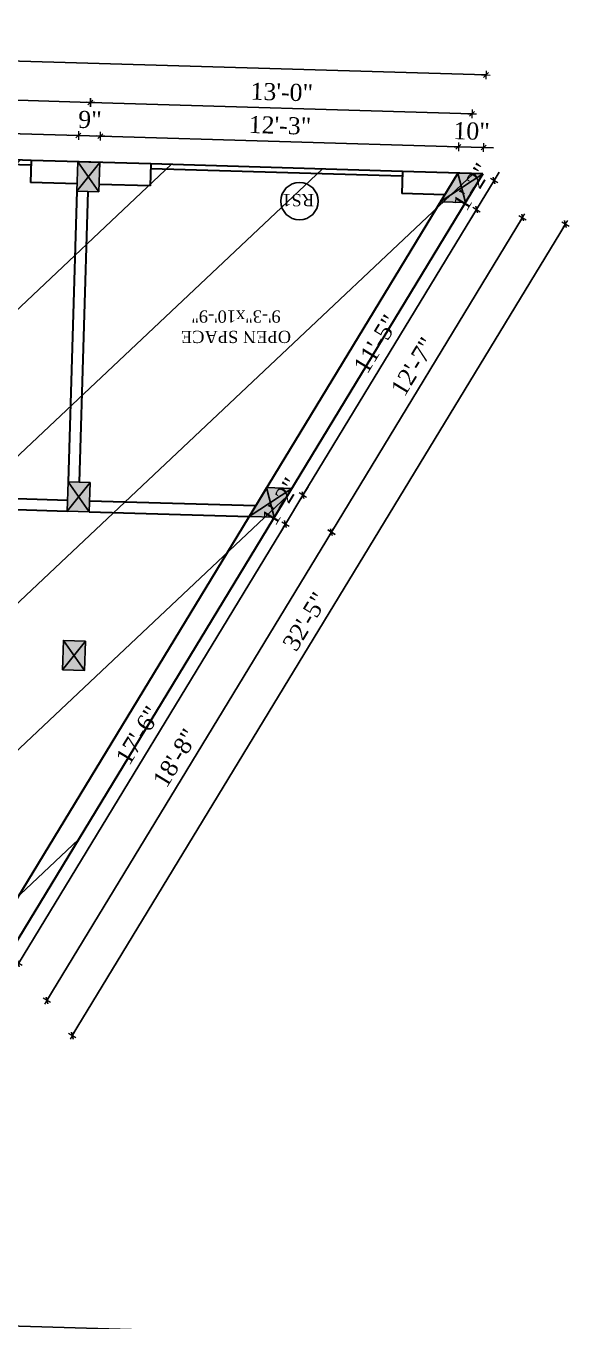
# Model space of a CAD drawing. Header units: inches. Extents: x 4069 to 291496, y -47643 to 12535.
# Drawn here: x 141946 to 142168, y -20201 to -19671 of the extents above; entities that cross this region are included whole.
import ezdxf

# ---------------------------------------------------------------- set-up
doc = ezdxf.new("R2010")
doc.units = ezdxf.units.IN
doc.header["$LTSCALE"] = 5
doc.header["$MEASUREMENT"] = 0
doc.layers.add('A-WALL', color=7, linetype='Continuous', lineweight=9)
doc.layers.add('Dimension', color=7, linetype='Continuous', lineweight=18)
doc.layers.add('dim line', color=7, linetype='Continuous', lineweight=15, true_color=0xfab2b2)
doc.layers.add('TEXT', color=6, linetype='Continuous')
doc.layers.add('WALL', color=7, linetype='Continuous')
doc.styles.add('ordinary', font='times.ttf')
doc.dimstyles.new('Copy of 96', dxfattribs={"dimtxt": 7, "dimasz": 4, "dimexe": 0.5, "dimexo": 0.5, "dimgap": 3, "dimtad": 1, "dimdec": 1, "dimzin": 11, "dimdsep": 46, "dimlunit": 4, "dimtxsty": 'ordinary', "dimblk": 'OBLIQUE', "dimcen": 0.09, "dimse1": 1, "dimse2": 1, "dimclrt": 6, "dimazin": 0, "dimtfac": 1, "dimtdec": 1, "dimtix": 1, "dimtmove": 2, "dimatfit": 3, "dimldrblk": 'leader', "dimfxl": 0.5, "dimfxlon": 1, "dimtolj": 1, "dimtzin": 0, "dimarcsym": 0})

# ---------------------------------------------------------------- blocks, each defined once
blk = doc.blocks.new('c2a')
at = {"color": 1, "ltscale": 5}
for p, q in [((18091.63, 4625.76), (18084.82, 4613.76)), ((18101.98, 4625.76), (18091.63, 4625.76)), ((18095.17, 4613.76), (18101.98, 4625.76)), ((18084.82, 4613.76), (18095.17, 4613.76))]:
    blk.add_line(p, q, dxfattribs=at)
blk = doc.blocks.new('oblique')
at = {"color": 0, "lineweight": -2}
blk.add_line((0.25, 0.25), (-0.25, -0.25), dxfattribs=at)
at = {"layer": 'dim line', "lineweight": 9}
for p, q in [((-0.4375, 0), (0.4375, 0)), ((0, 0.4375), (0, -0.4375))]:
    blk.add_line(p, q, dxfattribs=at)
blk = doc.blocks.new('*D4602')
at = {"layer": 'A-WALL', "color": 0, "lineweight": -2, "ltscale": 50, "transparency": 16777216}
blk.add_line((141822.17, -19698.06), (141972.1, -19702.54), dxfattribs=at)
at = {"layer": 'Defpoints', "color": 0, "ltscale": 50, "transparency": 16777216}
for p in [(141972.1, -19702.54), (141821.44, -19722.46), (141971.37, -19726.94)]:
    blk.add_point(p, dxfattribs=at)
at = {"layer": 'A-WALL', "color": 0, "lineweight": -2, "ltscale": 50, "transparency": 16777216, "xscale": 4, "yscale": 4, "zscale": 4}
for p, rotation in [((141822.17, -19698.06), 178.2899854280954), ((141972.1, -19702.54), 358.2899854280954)]:
    blk.add_blockref('oblique', p, dxfattribs=dict(at, rotation=rotation))
at = {"layer": 'A-WALL', "color": 6, "ltscale": 50, "transparency": 16777216, "insert": (141897.33, -19693.74), "char_height": 7, "attachment_point": 5, "rotation": 358.29, "style": 'ordinary'}
blk.add_mtext('\\A1;12\'-6"', dxfattribs=at)
blk = doc.blocks.new('_OBLIQUE')
at = {"color": 0, "linetype": 'ByBlock'}
blk.add_line((-0.5, -0.5), (0.5, 0.5), dxfattribs=at)
blk = doc.blocks.new('leader')
at = {"layer": 'Dimension'}
for p, q in [((0, -4.33), (0, 4.33)), ((-4.42, 0), (4.42, 0))]:
    blk.add_line(p, q, dxfattribs=at)
blk = doc.blocks.new('*D4603')
at = {"layer": 'A-WALL', "color": 0, "lineweight": -2, "ltscale": 50, "transparency": 16777216}
blk.add_line((141972.1, -19702.54), (142128.35, -19707.2), dxfattribs=at)
at = {"layer": 'Defpoints', "color": 0, "ltscale": 50, "transparency": 16777216}
for p in [(142128.35, -19707.2), (141971.37, -19726.94), (142127.63, -19731.61)]:
    blk.add_point(p, dxfattribs=at)
at = {"layer": 'A-WALL', "color": 0, "lineweight": -2, "ltscale": 50, "transparency": 16777216, "xscale": 4, "yscale": 4, "zscale": 4}
for p, rotation in [((141972.1, -19702.54), 178.2899854280954), ((142128.35, -19707.2), 358.2899854280954)]:
    blk.add_blockref('oblique', p, dxfattribs=dict(at, rotation=rotation))
at = {"layer": 'A-WALL', "color": 6, "ltscale": 50, "transparency": 16777216, "insert": (142050.42, -19698.31), "char_height": 7, "attachment_point": 5, "rotation": 358.29, "style": 'ordinary'}
blk.add_mtext('\\A1;13\'-0"', dxfattribs=at)
blk = doc.blocks.new('*D4164')
at = {"layer": 'A-WALL', "color": 0, "lineweight": -2, "ltscale": 50, "transparency": 16777216}
blk.add_line((141561.26, -19674.22), (142134.01, -19691.31), dxfattribs=at)
at = {"layer": 'Defpoints', "color": 0, "ltscale": 50, "transparency": 16777216}
for p in [(142134.01, -19691.31), (141560.05, -19714.66), (142132.8, -19731.76)]:
    blk.add_point(p, dxfattribs=at)
at = {"layer": 'A-WALL', "color": 0, "lineweight": -2, "ltscale": 50, "transparency": 16777216, "xscale": 4, "yscale": 4, "zscale": 4}
for p, rotation in [((141561.26, -19674.22), 178.2899854280954), ((142134.01, -19691.31), 358.2899854280954)]:
    blk.add_blockref('oblique', p, dxfattribs=dict(at, rotation=rotation))
at = {"layer": 'A-WALL', "color": 6, "ltscale": 50, "transparency": 16777216, "insert": (141847.83, -19676.21), "char_height": 7, "attachment_point": 5, "rotation": 358.29, "style": 'ordinary'}
blk.add_mtext('\\A1;48\'-0"', dxfattribs=at)
blk = doc.blocks.new('*D4604')
at = {"layer": 'A-WALL', "color": 0, "lineweight": -2, "ltscale": 50, "transparency": 16777216}
for p, q in [((142137.36, -19734.53), (142139.44, -19731.12)), ((142137.36, -19734.53), (142130.19, -19746.33)), ((142130.19, -19746.33), (142128.12, -19749.74))]:
    blk.add_line(p, q, dxfattribs=at)
at = {"layer": 'Defpoints', "color": 0, "ltscale": 50, "transparency": 16777216}
for p in [(142132.8, -19731.76), (142125.63, -19743.55), (142130.19, -19746.33)]:
    blk.add_point(p, dxfattribs=at)
at = {"layer": 'A-WALL', "color": 0, "lineweight": -2, "ltscale": 50, "transparency": 16777216, "xscale": 4, "yscale": 4, "zscale": 4}
for p, rotation in [((142137.36, -19734.53), 238.7014709224648), ((142130.19, -19746.33), 58.70147092246474)]:
    blk.add_blockref('oblique', p, dxfattribs=dict(at, rotation=rotation))
at = {"layer": 'A-WALL', "color": 6, "ltscale": 50, "transparency": 16777216, "insert": (142128.22, -19737.05), "char_height": 7, "attachment_point": 5, "rotation": 58.7015, "style": 'ordinary'}
blk.add_mtext('\\A1;1\'-2"', dxfattribs=at)
blk = doc.blocks.new('*D4605')
at = {"layer": 'A-WALL', "color": 0, "lineweight": -2, "ltscale": 50, "transparency": 16777216}
blk.add_line((142130.19, -19746.33), (142059.1, -19863.26), dxfattribs=at)
at = {"layer": 'Defpoints', "color": 0, "ltscale": 50, "transparency": 16777216}
for p in [(142125.63, -19743.55), (142054.54, -19860.48), (142059.1, -19863.26)]:
    blk.add_point(p, dxfattribs=at)
at = {"layer": 'A-WALL', "color": 0, "lineweight": -2, "ltscale": 50, "transparency": 16777216, "xscale": 4, "yscale": 4, "zscale": 4}
for p, rotation in [((142130.19, -19746.33), 58.70147092372464), ((142059.1, -19863.26), 238.7014709237247)]:
    blk.add_blockref('oblique', p, dxfattribs=dict(at, rotation=rotation))
at = {"layer": 'A-WALL', "color": 6, "ltscale": 50, "transparency": 16777216, "insert": (142089.04, -19801.38), "char_height": 7, "attachment_point": 5, "rotation": 58.7015, "style": 'ordinary'}
blk.add_mtext('\\A1;11\'-5"', dxfattribs=at)
blk = doc.blocks.new('*D4606')
at = {"layer": 'A-WALL', "color": 0, "lineweight": -2, "ltscale": 50, "transparency": 16777216}
for p, q in [((142059.1, -19863.26), (142051.93, -19875.05)), ((142059.1, -19863.26), (142061.18, -19859.84)), ((142051.93, -19875.05), (142049.86, -19878.47))]:
    blk.add_line(p, q, dxfattribs=at)
at = {"layer": 'Defpoints', "color": 0, "ltscale": 50, "transparency": 16777216}
for p in [(142054.54, -19860.48), (142047.37, -19872.27), (142051.93, -19875.05)]:
    blk.add_point(p, dxfattribs=at)
at = {"layer": 'A-WALL', "color": 0, "lineweight": -2, "ltscale": 50, "transparency": 16777216, "xscale": 4, "yscale": 4, "zscale": 4}
for p, rotation in [((142059.1, -19863.26), 238.7014709237247), ((142051.93, -19875.05), 58.70147092372466)]:
    blk.add_blockref('oblique', p, dxfattribs=dict(at, rotation=rotation))
at = {"layer": 'A-WALL', "color": 6, "ltscale": 50, "transparency": 16777216, "insert": (142049.96, -19865.78), "char_height": 7, "attachment_point": 5, "rotation": 58.7015, "style": 'ordinary'}
blk.add_mtext('\\A1;1\'-2"', dxfattribs=at)
blk = doc.blocks.new('*D4607')
at = {"layer": 'A-WALL', "color": 0, "lineweight": -2, "ltscale": 50, "transparency": 16777216}
blk.add_line((142051.93, -19875.05), (141942.61, -20054.87), dxfattribs=at)
at = {"layer": 'Defpoints', "color": 0, "ltscale": 50, "transparency": 16777216}
for p in [(142047.37, -19872.27), (141938.04, -20052.09), (141942.61, -20054.87)]:
    blk.add_point(p, dxfattribs=at)
at = {"layer": 'A-WALL', "color": 0, "lineweight": -2, "ltscale": 50, "transparency": 16777216, "xscale": 4, "yscale": 4, "zscale": 4}
for p, rotation in [((142051.93, -19875.05), 58.70147092372464), ((141942.61, -20054.87), 238.7014709237247)]:
    blk.add_blockref('oblique', p, dxfattribs=dict(at, rotation=rotation))
at = {"layer": 'A-WALL', "color": 6, "ltscale": 50, "transparency": 16777216, "insert": (141991.66, -19961.54), "char_height": 7, "attachment_point": 5, "rotation": 58.7015, "style": 'ordinary'}
blk.add_mtext('\\A1;17\'-6"', dxfattribs=at)
blk = doc.blocks.new('*D4609')
at = {"layer": 'A-WALL', "color": 0, "lineweight": -2, "ltscale": 50, "transparency": 16777216}
blk.add_line((141954.24, -20070.01), (142070.74, -19878.4), dxfattribs=at)
at = {"layer": 'Defpoints', "color": 0, "ltscale": 50, "transparency": 16777216}
for p in [(142050.95, -19866.38), (142070.74, -19878.4), (141934.46, -20057.99)]:
    blk.add_point(p, dxfattribs=at)
at = {"layer": 'A-WALL', "color": 0, "lineweight": -2, "ltscale": 50, "transparency": 16777216, "xscale": 4, "yscale": 4, "zscale": 4}
for p, rotation in [((142070.74, -19878.4), 58.70147092241123), ((141954.24, -20070.01), 238.7014709224112)]:
    blk.add_blockref('oblique', p, dxfattribs=dict(at, rotation=rotation))
at = {"layer": 'A-WALL', "color": 6, "ltscale": 50, "transparency": 16777216, "insert": (142006.88, -19970.8), "char_height": 7, "attachment_point": 5, "rotation": 58.7015, "style": 'ordinary'}
blk.add_mtext('\\A1;18\'-8"', dxfattribs=at)
blk = doc.blocks.new('*D4610')
at = {"layer": 'A-WALL', "color": 0, "lineweight": -2, "ltscale": 50, "transparency": 16777216}
blk.add_line((142070.74, -19878.4), (142149, -19749.68), dxfattribs=at)
at = {"layer": 'Defpoints', "color": 0, "ltscale": 50, "transparency": 16777216}
for p in [(142129.21, -19737.66), (142149, -19749.68), (142050.95, -19866.38)]:
    blk.add_point(p, dxfattribs=at)
at = {"layer": 'A-WALL', "color": 0, "lineweight": -2, "ltscale": 50, "transparency": 16777216, "xscale": 4, "yscale": 4, "zscale": 4}
for p, rotation in [((142149, -19749.68), 58.70147092372466), ((142070.74, -19878.4), 238.7014709237247)]:
    blk.add_blockref('oblique', p, dxfattribs=dict(at, rotation=rotation))
at = {"layer": 'A-WALL', "color": 6, "ltscale": 50, "transparency": 16777216, "insert": (142104.25, -19810.63), "char_height": 7, "attachment_point": 5, "rotation": 58.7015, "style": 'ordinary'}
blk.add_mtext('\\A1;12\'-7"', dxfattribs=at)
blk = doc.blocks.new('*D4165')
at = {"layer": 'A-WALL', "color": 0, "lineweight": -2, "ltscale": 50, "transparency": 16777216}
blk.add_line((142166.57, -19752.29), (141964.65, -20084.42), dxfattribs=at)
at = {"layer": 'Defpoints', "color": 0, "ltscale": 50, "transparency": 16777216}
for p in [(142132.8, -19731.76), (141930.88, -20063.88), (141964.65, -20084.42)]:
    blk.add_point(p, dxfattribs=at)
at = {"layer": 'A-WALL', "color": 0, "lineweight": -2, "ltscale": 50, "transparency": 16777216, "xscale": 4, "yscale": 4, "zscale": 4}
for p, rotation in [((142166.57, -19752.29), 58.70147092240746), ((141964.65, -20084.42), 238.7014709224074)]:
    blk.add_blockref('oblique', p, dxfattribs=dict(at, rotation=rotation))
at = {"layer": 'A-WALL', "color": 6, "ltscale": 50, "transparency": 16777216, "insert": (142060.01, -19914.95), "char_height": 7, "attachment_point": 5, "rotation": 58.7015, "style": 'ordinary'}
blk.add_mtext('\\A1;32\'-5"', dxfattribs=at)
blk = doc.blocks.new('*D4167')
at = {"layer": 'A-WALL', "color": 0, "lineweight": -2, "ltscale": 50, "transparency": 16777216}
for p, q in [((142122.77, -19720.7), (142118.78, -19720.58)), ((142133.12, -19721.01), (142122.77, -19720.7)), ((142133.12, -19721.01), (142137.12, -19721.13))]:
    blk.add_line(p, q, dxfattribs=at)
at = {"layer": 'Defpoints', "color": 0, "ltscale": 50, "transparency": 16777216}
for p in [(142122.77, -19720.7), (142122.45, -19731.45), (142132.8, -19731.76)]:
    blk.add_point(p, dxfattribs=at)
at = {"layer": 'A-WALL', "color": 0, "lineweight": -2, "ltscale": 50, "transparency": 16777216, "xscale": 4, "yscale": 4, "zscale": 4}
for p, rotation in [((142122.77, -19720.7), 358.2899854280954), ((142133.12, -19721.01), 178.2899854280954)]:
    blk.add_blockref('oblique', p, dxfattribs=dict(at, rotation=rotation))
at = {"layer": 'A-WALL', "color": 6, "ltscale": 50, "transparency": 16777216, "insert": (142128.14, -19714.29), "char_height": 7, "attachment_point": 5, "rotation": 358.29, "style": 'ordinary'}
blk.add_mtext('\\A1;10"', dxfattribs=at)
blk = doc.blocks.new('*D4168')
at = {"layer": 'A-WALL', "color": 0, "lineweight": -2, "ltscale": 50, "transparency": 16777216}
blk.add_line((142122.77, -19720.7), (141976.19, -19716.32), dxfattribs=at)
at = {"layer": 'Defpoints', "color": 0, "ltscale": 50, "transparency": 16777216}
for p in [(141976.19, -19716.32), (141975.87, -19727.07), (142122.45, -19731.45)]:
    blk.add_point(p, dxfattribs=at)
at = {"layer": 'A-WALL', "color": 0, "lineweight": -2, "ltscale": 50, "transparency": 16777216, "xscale": 4, "yscale": 4, "zscale": 4}
for p, rotation in [((141976.19, -19716.32), 178.2899854280954), ((142122.77, -19720.7), 358.2899854280954)]:
    blk.add_blockref('oblique', p, dxfattribs=dict(at, rotation=rotation))
at = {"layer": 'A-WALL', "color": 6, "ltscale": 50, "transparency": 16777216, "insert": (142049.68, -19711.95), "char_height": 7, "attachment_point": 5, "rotation": 358.29, "style": 'ordinary'}
blk.add_mtext('\\A1;12\'-3"', dxfattribs=at)
blk = doc.blocks.new('*D4169')
at = {"layer": 'A-WALL', "color": 0, "lineweight": -2, "ltscale": 50, "transparency": 16777216}
for p, q in [((141967.19, -19716.05), (141963.19, -19715.93)), ((141976.19, -19716.32), (141967.19, -19716.05)), ((141976.19, -19716.32), (141980.19, -19716.44))]:
    blk.add_line(p, q, dxfattribs=at)
at = {"layer": 'Defpoints', "color": 0, "ltscale": 50, "transparency": 16777216}
for p in [(141967.19, -19716.05), (141966.87, -19726.81), (141975.87, -19727.07)]:
    blk.add_point(p, dxfattribs=at)
at = {"layer": 'A-WALL', "color": 0, "lineweight": -2, "ltscale": 50, "transparency": 16777216, "xscale": 4, "yscale": 4, "zscale": 4}
for p, rotation in [((141967.19, -19716.05), 358.2899854280954), ((141976.19, -19716.32), 178.2899854280954)]:
    blk.add_blockref('oblique', p, dxfattribs=dict(at, rotation=rotation))
at = {"layer": 'A-WALL', "color": 6, "ltscale": 50, "transparency": 16777216, "insert": (141971.89, -19709.62), "char_height": 7, "attachment_point": 5, "rotation": 358.29, "style": 'ordinary'}
blk.add_mtext('\\A1;9"', dxfattribs=at)
blk = doc.blocks.new('*D4170')
at = {"layer": 'A-WALL', "color": 0, "lineweight": -2, "ltscale": 50, "transparency": 16777216}
blk.add_line((141967.19, -19716.05), (141826.26, -19711.84), dxfattribs=at)
at = {"layer": 'Defpoints', "color": 0, "ltscale": 50, "transparency": 16777216}
for p in [(141826.26, -19711.84), (141825.93, -19722.6), (141966.87, -19726.81)]:
    blk.add_point(p, dxfattribs=at)
at = {"layer": 'A-WALL', "color": 0, "lineweight": -2, "ltscale": 50, "transparency": 16777216, "xscale": 4, "yscale": 4, "zscale": 4}
for p, rotation in [((141826.26, -19711.84), 178.2899854280954), ((141967.19, -19716.05), 358.2899854280954)]:
    blk.add_blockref('oblique', p, dxfattribs=dict(at, rotation=rotation))
at = {"layer": 'A-WALL', "color": 6, "ltscale": 50, "transparency": 16777216, "insert": (141896.92, -19707.38), "char_height": 7, "attachment_point": 5, "rotation": 358.29, "style": 'ordinary'}
blk.add_mtext('\\A1;11\'-9"', dxfattribs=at)
blk = doc.blocks.new('*D4234')
at = {"layer": 'A-WALL', "color": 0, "lineweight": -2, "ltscale": 50, "transparency": 16777216}
blk.add_line((141562.95, -20191.9), (142135.69, -20209), dxfattribs=at)
at = {"layer": 'Defpoints', "color": 0, "ltscale": 50, "transparency": 16777216}
for p in [(142135.69, -20209), (141560.05, -20288.81), (142132.8, -20305.91)]:
    blk.add_point(p, dxfattribs=at)
at = {"layer": 'A-WALL', "color": 0, "lineweight": -2, "ltscale": 50, "transparency": 16777216, "xscale": 4, "yscale": 4, "zscale": 4}
for p, rotation in [((141562.95, -20191.9), 178.2899854280954), ((142135.69, -20209), 358.2899854280954)]:
    blk.add_blockref('oblique', p, dxfattribs=dict(at, rotation=rotation))
at = {"layer": 'A-WALL', "color": 6, "ltscale": 50, "transparency": 16777216, "insert": (141849.51, -20193.88), "char_height": 7, "attachment_point": 5, "rotation": 358.29, "style": 'ordinary'}
blk.add_mtext('\\A1;47\'-9"', dxfattribs=at)

msp = doc.modelspace()

# ---------------------------------------------------------------- hatches: boundary and pattern name
at = {"layer": 'WALL', "linetype": 'ByBlock', "ltscale": 5, "true_color": 0xf8991e}
h = msp.add_hatch(dxfattribs=at)
h.set_pattern_fill('ANSI31', color=30, scale=350, angle=178.2899854)
h.set_pattern_definition([(223.29, (148497.09, -22507.965), (29.999, -31.8453), [])])
h.paths.add_polyline_path([(142132.79784, -19731.75985), (141930.87596, -20063.88222), (141552.04474, -20052.5725), (141559.87398, -19720.65831), (141560.05302, -19714.66098)])
h = msp.add_hatch(color=30, dxfattribs=at)
h.dxf.hatch_style = 1
h.paths.add_polyline_path([(141971.19081, -19732.93787), (141975.86785, -19727.07482), (141966.87186, -19726.80626)])
h.paths.add_polyline_path([(141966.87186, -19726.80626), (141966.51376, -19738.80091), (141971.19081, -19732.93787)])
h.paths.add_polyline_path([(141971.19081, -19732.93787), (141966.51376, -19738.80091), (141975.50976, -19739.06948)])
h.paths.add_polyline_path([(141975.50976, -19739.06948), (141975.86785, -19727.07482), (141971.19081, -19732.93787)])
h = msp.add_hatch(color=30, dxfattribs=at)
h.dxf.hatch_style = 1
h.paths.add_polyline_path([(142124.04091, -19737.50109), (142122.4528, -19731.45101), (142115.28397, -19743.24233)])
h.paths.add_polyline_path([(142124.04091, -19737.50109), (142115.28397, -19743.24233), (142125.62902, -19743.55118)])
h.paths.add_polyline_path([(142125.62902, -19743.55118), (142132.79784, -19731.75985), (142124.04091, -19737.50109)])
h.paths.add_polyline_path([(142124.04091, -19737.50109), (142132.79784, -19731.75985), (142122.4528, -19731.45101)])
h = msp.add_hatch(color=30, dxfattribs=at)
h.dxf.hatch_style = 1
h.paths.add_polyline_path([(141967.28164, -19863.87953), (141971.95868, -19858.01648), (141962.96269, -19857.74792)])
h.paths.add_polyline_path([(141962.96269, -19857.74792), (141962.6046, -19869.74257), (141967.28164, -19863.87953)])
h.paths.add_polyline_path([(141967.28164, -19863.87953), (141962.6046, -19869.74257), (141971.60059, -19870.01114)])
h.paths.add_polyline_path([(141971.60059, -19870.01114), (141971.95868, -19858.01648), (141967.28164, -19863.87953)])
h = msp.add_hatch(color=30, dxfattribs=at)
h.dxf.hatch_style = 1
h.paths.add_polyline_path([(142045.78124, -19866.22307), (142044.19313, -19860.17299), (142037.02431, -19871.96432)])
h.paths.add_polyline_path([(142045.78124, -19866.22307), (142037.02431, -19871.96432), (142047.36935, -19872.27316)])
h.paths.add_polyline_path([(142047.36935, -19872.27316), (142054.53818, -19860.48183), (142045.78124, -19866.22307)])
h.paths.add_polyline_path([(142045.78124, -19866.22307), (142054.53818, -19860.48183), (142044.19313, -19860.17299)])
h = msp.add_hatch(color=30, dxfattribs=at)
h.dxf.hatch_style = 1
h.paths.add_polyline_path([(141965.34198, -19928.85058), (141970.01902, -19922.98754), (141961.02303, -19922.71897)])
h.paths.add_polyline_path([(141961.02303, -19922.71897), (141960.66494, -19934.71362), (141965.34198, -19928.85058)])
h.paths.add_polyline_path([(141965.34198, -19928.85058), (141960.66494, -19934.71362), (141969.66093, -19934.98219)])
h.paths.add_polyline_path([(141969.66093, -19934.98219), (141970.01902, -19922.98754), (141965.34198, -19928.85058)])

# ---------------------------------------------------------------- linework, layer by layer
at = {"color": 1, "ltscale": 5}
for p, q in [((141966.87186, -19726.80626), (141975.50976, -19739.06948)), ((141975.86785, -19727.07482), (141966.51376, -19738.80091)), ((142132.79784, -19731.75985), (142115.28397, -19743.24233)), ((142122.4528, -19731.45101), (142125.62902, -19743.55118)), ((141971.95868, -19858.01648), (141962.6046, -19869.74257)), ((141962.96269, -19857.74792), (141971.60059, -19870.01114)), ((142054.53818, -19860.48183), (142037.02431, -19871.96432)), ((142044.19313, -19860.17299), (142047.36935, -19872.27316)), ((141970.01902, -19922.98754), (141960.66494, -19934.71362)), ((141961.02303, -19922.71897), (141969.66093, -19934.98219))]:
    msp.add_line(p, q, dxfattribs=at)
at = {"layer": 'A-WALL', "lineweight": 30}
for p, q in [((141947.82055, -19728.23838), (141846.86553, -19725.22445)), ((141947.88023, -19726.23927), (141846.92521, -19723.22534)), ((141947.88023, -19726.23927), (141947.61166, -19735.23527)), ((141996.85841, -19727.70148), (141947.88023, -19726.23927)), ((142122.4528, -19731.45101), (141920.53091, -20063.57337)), ((142132.79784, -19731.75985), (141930.87596, -20063.88222)), ((141996.85841, -19727.70148), (141996.58984, -19736.69747)), ((142099.75286, -19732.77421), (141996.79873, -19729.70059)), ((142099.81254, -19730.7751), (141996.85841, -19727.70148)), ((142099.81254, -19730.7751), (142099.54397, -19739.77109)), ((142132.79784, -19731.75985), (142099.81254, -19730.7751)), ((141966.60329, -19735.80225), (141947.61166, -19735.23527)), ((141996.58984, -19736.69747), (141975.59928, -19736.07082)), ((141966.51376, -19738.80091), (141962.96269, -19857.74792)), ((141971.01176, -19738.9352), (141967.46069, -19857.8822)), ((142117.07618, -19740.2945), (142099.54397, -19739.77109)), ((141867.21498, -19862.39278), (141962.73888, -19865.24458)), ((141867.0807, -19866.89078), (141962.6046, -19869.74257)), ((141971.60059, -19870.01114), (142037.02431, -19871.96432)), ((141971.73488, -19865.51314), (142039.71261, -19867.54257))]:
    msp.add_line(p, q, dxfattribs=at)
at = {"layer": 'TEXT'}
msp.add_circle((142057.69152, -19742.9362), 7.64038, dxfattribs=at)
at = {"layer": 'WALL', "color": 2, "linetype": 'ByBlock', "ltscale": 5}
for points in [[(141975.86785, -19727.07482), (141966.87186, -19726.80626), (141966.51376, -19738.80091), (141975.50976, -19739.06948)], [(142132.79784, -19731.75985), (142122.4528, -19731.45101), (142115.28397, -19743.24233), (142125.62902, -19743.55118)], [(141971.95868, -19858.01648), (141962.96269, -19857.74792), (141962.6046, -19869.74257), (141971.60059, -19870.01114)], [(142054.53818, -19860.48183), (142044.19313, -19860.17299), (142037.02431, -19871.96432), (142047.36935, -19872.27316)], [(141970.01902, -19922.98754), (141961.02303, -19922.71897), (141960.66494, -19934.71362), (141969.66093, -19934.98219)]]:
    msp.add_lwpolyline(points, close=True, dxfattribs=at)

# ---------------------------------------------------------------- block references
at = {"layer": 'WALL', "color": 2, "linetype": 'ByBlock', "ltscale": 5, "rotation": 178.2899854281413}
for p in [(160347.24214, -15659.72363), (160268.98247, -15788.44561)]:
    msp.add_blockref('c2a', p, dxfattribs=at)

# ---------------------------------------------------------------- texts
at = {"layer": 'TEXT', "style": 'ordinary'}
msp.add_text('RS1', height=5, rotation=180, dxfattribs=at).set_placement((142063.62393, -19740.04783))
at = {"layer": 'TEXT', "insert": (142031.67887, -19787.59906), "char_height": 5, "attachment_point": 8, "rotation": 180, "style": 'ordinary'}
msp.add_mtext_dynamic_manual_height_columns('OPEN SPACE\\P9\'-3"x10\'-9"', width=101.5687276, gutter_width=1720.71691, heights=[0], dxfattribs=at)

# ---------------------------------------------------------------- dimensions: what is measured, and where the dimension line sits
at = {"layer": 'A-WALL', "ltscale": 50}
dim = msp.add_linear_dim(base=(142134.00531, -19691.31459), p1=(141560.05302, -19714.66098), p2=(142132.79784, -19731.75985), angle=178.2899854, text='48\'-0"', dimstyle='Copy of 96', override={"dimdec": 0, "dimblk": 'oblique', "dimtdec": 0, "dimarcsym": 1}, dxfattribs=at)
dim.commit()
dim.dimension.update_dxf_attribs({"geometry": '*D4164', "text_midpoint": (141847.82867, -19676.20752)})
for base, p1, p2, angle, picture, middle in [((141972.09837, -19702.53808), (141821.43665, -19722.4644), (141971.36985, -19726.94054), 178.2899854, '*D4602', (141897.32754, -19693.74237)), ((142128.35384, -19707.20297), (141971.36985, -19726.94054), (142127.62532, -19731.60543), 178.2899854, '*D4603', (142050.42188, -19698.31289)), ((141826.25571, -19711.84449), (141966.87186, -19726.80626), (141825.93465, -19722.59868), 178.2899854, '*D4170', (141896.92039, -19707.38054)), ((141967.19291, -19716.05206), (141975.86785, -19727.07482), (141966.87186, -19726.80626), 178.2899854, '*D4169', (141971.88699, -19709.61862)), ((141976.18891, -19716.32063), (142122.4528, -19731.45101), (141975.86785, -19727.07482), 178.2899854, '*D4168', (142049.67715, -19711.95108)), ((142122.77385, -19720.69681), (142132.79784, -19731.75985), (142122.4528, -19731.45101), 178.2899854, '*D4167', (142128.14215, -19714.29359)), ((142148.99521, -19749.68233), (142050.95377, -19866.3775), (142129.21343, -19737.65551), 238.7014709, '*D4610', (142104.25094, -19810.62989)), ((142059.1027, -19863.25695), (142125.62902, -19743.55118), (142054.53818, -19860.48183), 58.7014709, '*D4605', (142089.04231, -19801.38343)), ((142051.93388, -19875.04827), (142054.53818, -19860.48183), (142047.36935, -19872.27316), 58.7014709, '*D4606', (142049.96422, -19865.77588)), ((141942.60931, -20054.866), (142047.36935, -19872.27316), (141938.04478, -20052.09089), 58.7014709, '*D4607', (141991.65715, -19961.5437)), ((142135.69101, -20208.99864), (141560.05302, -20288.80932), (142132.79784, -20305.90818), 178.2899854, '*D4234', (141849.51467, -20193.88148))]:
    dim = msp.add_linear_dim(base=base, p1=p1, p2=p2, angle=angle, dimstyle='Copy of 96', override={"dimdec": 0, "dimblk": 'oblique', "dimtdec": 0, "dimarcsym": 1}, dxfattribs=at)
    dim.commit()
    dim.dimension.update_dxf_attribs({"geometry": picture, "text_midpoint": middle})
for p1, p2, distance, picture, middle in [((142132.79784, -19731.75985), (142125.62902, -19743.55118), 5.34192, '*D4604', (142128.22389, -19737.0539)), ((142132.79784, -19731.75985), (141930.87596, -20063.88222), 39.52759, '*D4165', (142060.00631, -19914.94731)), ((141934.46037, -20057.98655), (142050.95377, -19866.3775), -23.15088, '*D4609', (142006.88303, -19970.80065))]:
    dim = msp.add_aligned_dim(p1=p1, p2=p2, distance=distance, dimstyle='Copy of 96', override={"dimdec": 0, "dimblk": 'oblique', "dimtdec": 0, "dimarcsym": 1}, dxfattribs=at)
    dim.commit()
    dim.dimension.update_dxf_attribs({"geometry": picture, "text_midpoint": middle})

doc.saveas('drawing.dxf')
